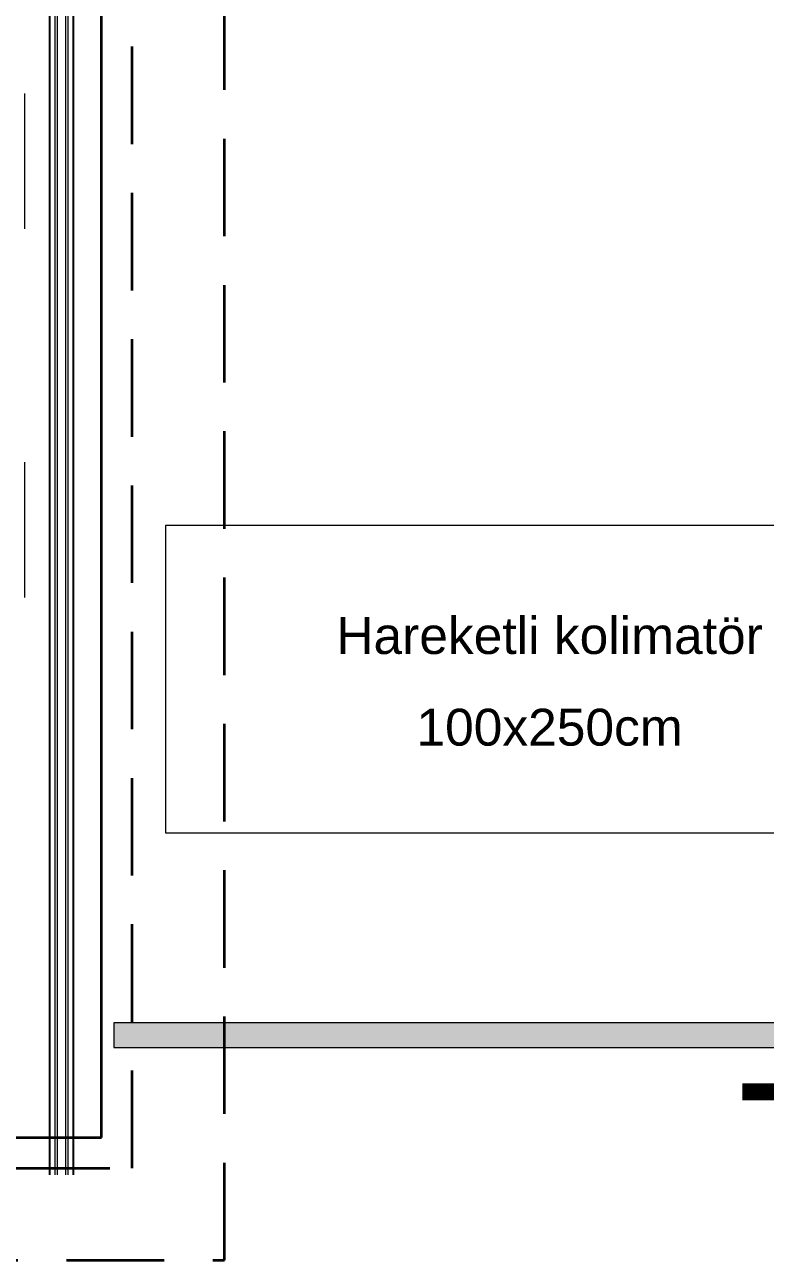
# Model space of a CAD drawing. Header units: centimetres. Extents: x 405464 to 563355, y 50011 to 66875.
# Drawn here: x 510073.3 to 510314.3, y 52608.9 to 53011.1 of the extents above; entities that cross this region are included whole.
import ezdxf
from ezdxf.enums import TextEntityAlignment as Align

# ---------------------------------------------------------------- set-up
doc = ezdxf.new("R2010")
doc.units = ezdxf.units.CM
doc.linetypes.add('DASHED2', pattern=[9.525, 6.35, -3.175])
doc.layers.get('0').update_dxf_attribs({"lineweight": 9})
for name, color, linetype, lineweight in [('0-KRCN-MİMARİ-220526', 8, 'Continuous', 9), ('1轮廓线', 7, 'Continuous', 35), ('TF_Cihaz', 20, 'Continuous', 13), ('TF_Mobilya', 142, 'Continuous', 9)]:
    doc.layers.add(name, color=color, linetype=linetype, lineweight=lineweight)
doc.layers.add('TF_Cihaz_yazı', color=5, linetype='Continuous')
doc.styles.add('MP_KAPI_POZ', font='arial.ttf')

# ---------------------------------------------------------------- blocks, each defined once
blk = doc.blocks.new('kombine_altyapı')
h = blk.add_hatch(color=8)
h.dxf.hatch_style = 1
h.paths.add_polyline_path([(6352.5, 423.8), (5744, 423.8), (5744, 415.8), (6352.5, 415.8)])
at = {"color": 7, "linetype": 'Continuous', "lineweight": 15}
for p, q in [((5723.03, 374.31), (5723.03, 1249.39)), ((5724.86, 374.31), (5724.86, 1248.2)), ((5729.14, 374.31), (5729.14, 1248.2)), ((5730.97, 374.31), (5730.97, 1249.39))]:
    blk.add_line(p, q, dxfattribs=at)
at = {"color": 8, "linetype": 'Continuous', "lineweight": 15}
for p, q in [((5723.26, 374.31), (5723.26, 1248.85)), ((5725.65, 374.31), (5725.65, 1248.2)), ((5728.35, 374.31), (5728.35, 1248.2)), ((5730.74, 374.31), (5730.74, 1248.85)), ((5715, 682.3), (5715, 726.3)), ((5715, 562.3), (5715, 606.3))]:
    blk.add_line(p, q, dxfattribs=at)
at = {"layer": '1轮廓线', "color": 8, "linetype": 'DASHED2', "ltscale": 5}
for p, q in [((5750, 376.5), (5750, 1096.5)), ((5330, 376.5), (5750, 376.5))]:
    blk.add_line(p, q, dxfattribs=at)
blk.add_lwpolyline([(5780, 346.5), (5780, 1126.5), (5300, 1126.5), (5300, 346.5)], close=True, dxfattribs=at)
at = {"layer": '1轮廓线', "color": 8}
blk.add_lwpolyline([(5740, 386.5), (5740, 1086.5), (5340, 1086.5), (5340, 386.5)], close=True, dxfattribs=at)
at = {"layer": 'TF_Cihaz', "color": 8}
blk.add_lwpolyline([(5760.8, 585.7), (5760.8, 485.7), (6010.8, 485.7), (6010.8, 585.7)], close=True, dxfattribs=at)
at = {"layer": 'TF_Cihaz', "color": 8, "ltscale": 20}
blk.add_lwpolyline([(6352.5, 423.8), (5744, 423.8), (5744, 415.8), (6352.5, 415.8), (6352.5, 423.8)], dxfattribs=at)
at = {"layer": 'TF_Cihaz_yazı', "color": 8, "style": 'MP_KAPI_POZ'}
for s, height, p in [('Hareketli kolimatör', 12, (5885.8, 549.89)), ('100x250cm', 12, (5885.8, 520.05)), ('TV 1 Kabini', 50, (6127.47, 379.06))]:
    blk.add_text(s, height=height, dxfattribs=at).set_placement(p, align=Align.MIDDLE_CENTER)
blk = doc.blocks.new('A$C9e52caec')
at = {"layer": 'TF_Mobilya', "color": 8}
blk.add_blockref('kombine_altyapı', (0, 0), dxfattribs=at)

msp = doc.modelspace()

# ---------------------------------------------------------------- block references
at = {"layer": '0-KRCN-MİMARİ-220526', "rotation": 359.999999999997}
msp.add_blockref('A$C9e52caec', (504358.27, 52262.37, 74), dxfattribs=at)

doc.saveas('drawing.dxf')
